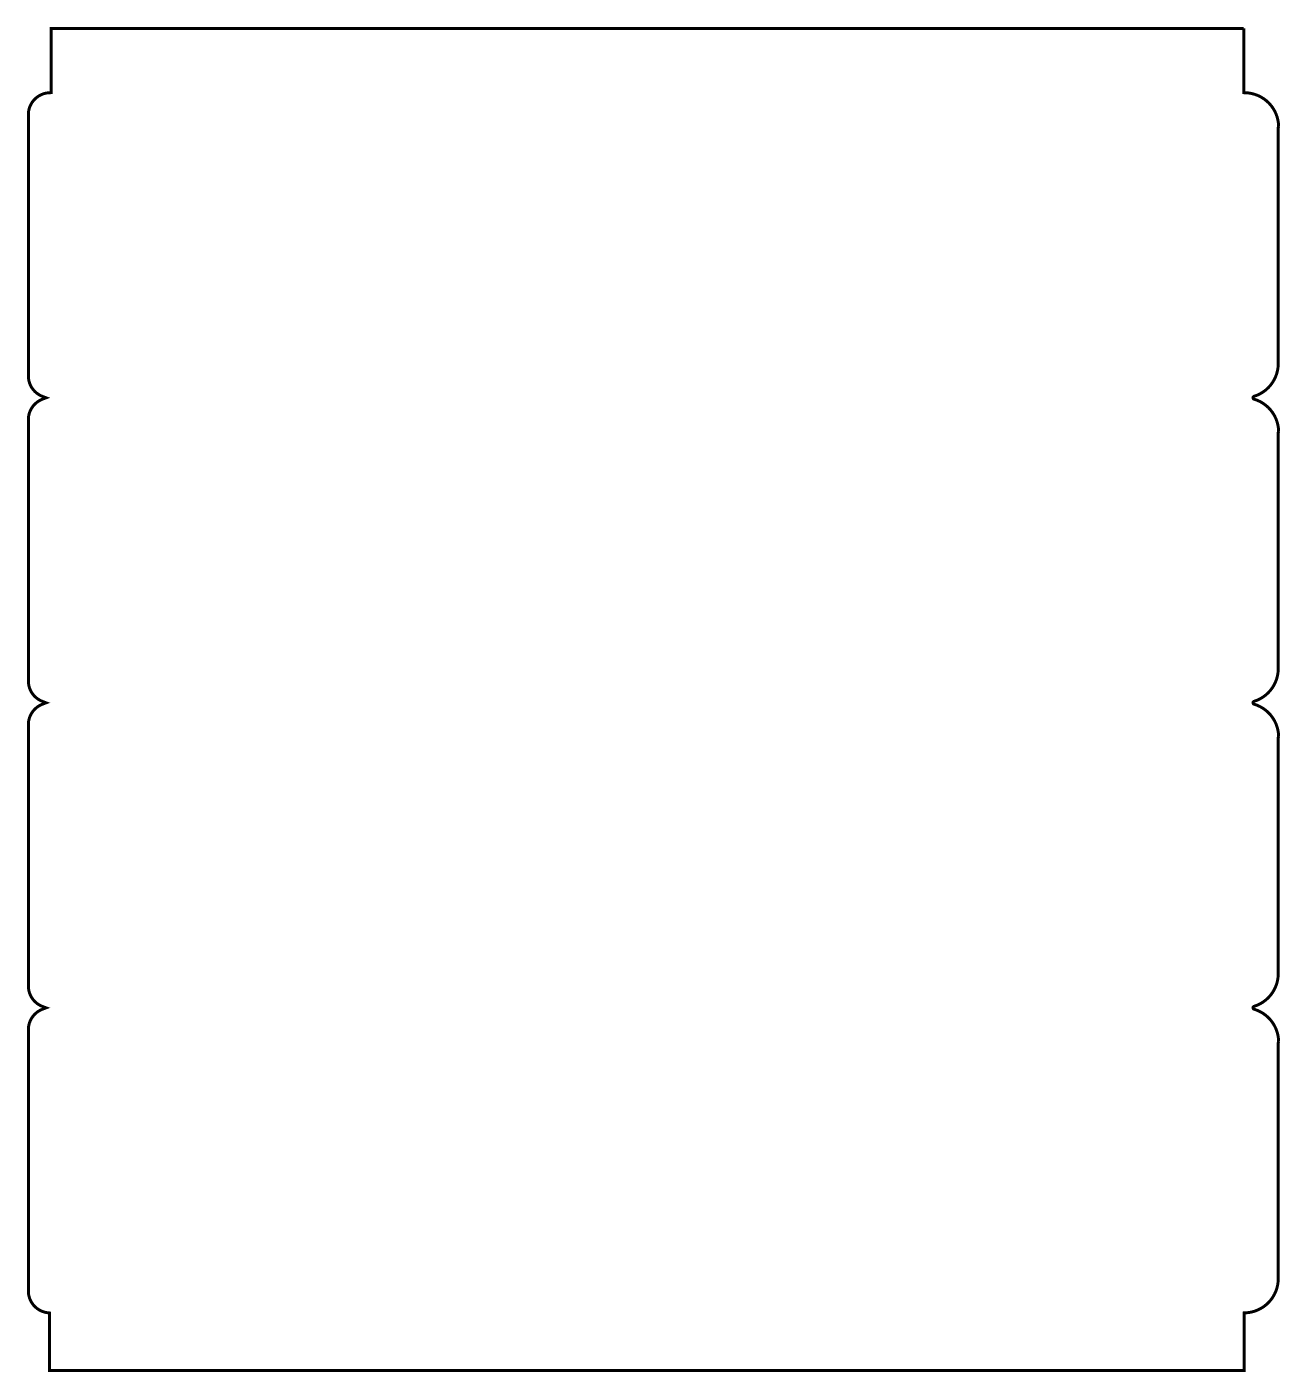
# Model space of a CAD drawing. Extents: x 61.7 to 146.7, y 27.2 to 118.3.
import ezdxf

# ---------------------------------------------------------------- set-up
doc = ezdxf.new("R2010")
doc.units = 0
doc.layers.add('028126-6ROU1_GBR', color=12, linetype='CONTINUOUS')

msp = doc.modelspace()

# ---------------------------------------------------------------- linework, layer by layer
at = {"layer": '028126-6ROU1_GBR', "const_width": 0.2}
for points in [[(63.300712, 113.877294), (63.398908, 113.879554), (63.398908, 118.236492), (144.205706, 118.236492)], [(144.205706, 118.236492), (144.205706, 113.878106), (144.303648, 113.875616)], [(61.849508, 94.623534), (61.849914, 112.463402)], [(146.56783, 111.584104), (146.542506, 111.517226), (146.542506, 95.512586)], [(62.805208, 93.110126), (63.051486, 93.20403), (62.805208, 93.297934)], [(61.849508, 73.953522), (61.849914, 91.79339)], [(146.56783, 90.914118), (146.542506, 90.847214), (146.542506, 74.842574)], [(62.805208, 72.440114), (63.051486, 72.534018), (62.805208, 72.627922)], [(61.849508, 53.28351), (61.849914, 71.123378)], [(146.56783, 70.244106), (146.542506, 70.177202), (146.542506, 54.172562)], [(62.805208, 51.770102), (63.051486, 51.864006), (62.805208, 51.95791)], [(61.849508, 32.613498), (61.849914, 50.453366)], [(146.56783, 49.574094), (146.542506, 49.50719), (146.542506, 33.50255)], [(144.32694, 31.194172), (144.231106, 31.189726), (144.231106, 27.280108), (63.271908, 27.280108), (63.271908, 31.188914), (63.181764, 31.198262)]]:
    msp.add_lwpolyline(points, dxfattribs=at)
for points in [[(63.300712, 113.877294, 0.3933491), (61.849914, 112.463402)], [(146.56783, 111.584104, 0.4028261), (144.303648, 113.875616)], [(144.900548, 93.303928, 0.3279473), (146.542512, 95.512584)], [(61.849508, 94.623534, 0.2994286), (62.805208, 93.297934)], [(62.805208, 93.110126, 0.2978031), (61.849906, 91.79339)], [(144.900548, 93.303928, 0.7434385), (144.901616, 93.111448)], [(146.56783, 90.914118, 0.328753), (144.901616, 93.111448)], [(144.900548, 72.633916, 0.3279473), (146.542512, 74.842572)], [(61.849508, 73.953522, 0.2994286), (62.805208, 72.627922)], [(62.805208, 72.440114, 0.2978031), (61.849906, 71.123378)], [(144.900548, 72.633916, 0.7434385), (144.901616, 72.441436)], [(146.56783, 70.244106, 0.328753), (144.901616, 72.441436)], [(144.900548, 51.963904, 0.3279473), (146.542512, 54.17256)], [(61.849508, 53.28351, 0.2994286), (62.805208, 51.95791)], [(144.900548, 51.963904, 0.7434385), (144.901616, 51.771424)], [(62.805208, 51.770102, 0.2978031), (61.849906, 50.453366)], [(146.56783, 49.574094, 0.328753), (144.901616, 51.771424)], [(144.32694, 31.194172, 0.3990658), (146.542506, 33.50255)], [(61.849508, 32.613498, 0.3720726), (63.181764, 31.198262)]]:
    msp.add_lwpolyline(points, format="xyb", dxfattribs=at)

doc.saveas('drawing.dxf')
